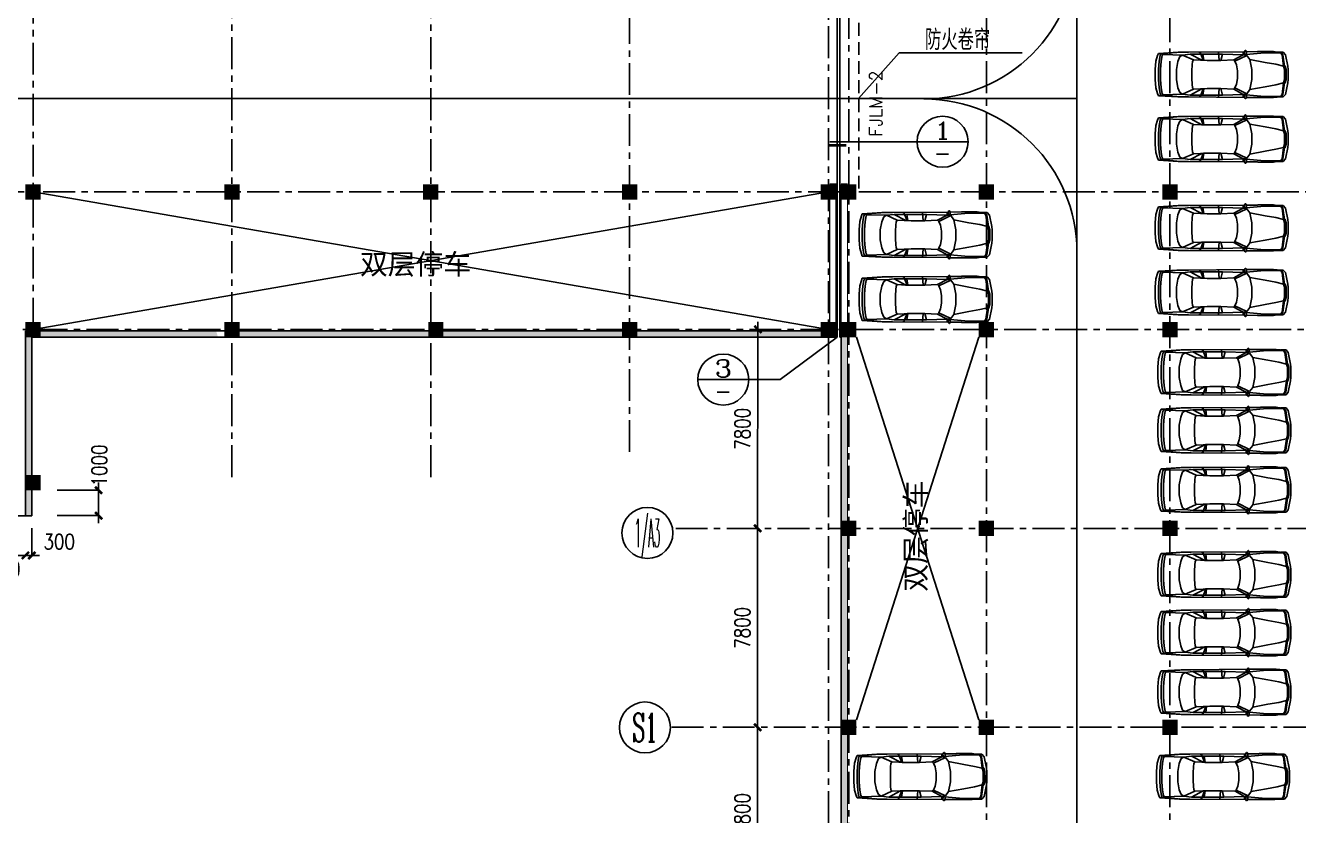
# Model space of a CAD drawing. Extents: x -542930 to 249594, y -301235 to 84515.
# Drawn here: x -18773 to 31171, y -172118 to -141133 of the extents above; entities that cross this region are included whole.
import ezdxf
from ezdxf.enums import TextEntityAlignment as Align

# ---------------------------------------------------------------- set-up
doc = ezdxf.new("R2010")
doc.units = 0
doc.header["$LTSCALE"] = 1000
doc.header["$MEASUREMENT"] = 0
doc.linetypes.add('CENTER', pattern=[2, 1.25, -0.25, 0.25, -0.25])
doc.linetypes.add('DASHED', pattern=[0.75, 0.5, -0.25])
doc.layers.get('0').update_dxf_attribs({"linetype": 'CONTINUOUS'})
doc.layers.get('DEFPOINTS').update_dxf_attribs({"linetype": 'CONTINUOUS'})
for name, color, linetype in [('A-CH-TEXT', 2, 'CONTINUOUS'), ('A-COLUMN', 5, 'CONTINUOUS'), ('A-FURN', 251, 'CONTINUOUS'), ('A-GRID', 1, 'CENTER'), ('A-STAIR', 3, 'CONTINUOUS'), ('AXIS', 3, 'CONTINUOUS'), ('AXIS_TEXT', 7, 'CONTINUOUS'), ('OTHER', 7, 'CONTINUOUS'), ('PUB_DIM', 3, 'CONTINUOUS'), ('PUB_WINDW', 7, 'CONTINUOUS'), ('TEXT', 7, 'CONTINUOUS'), ('WALL', 255, 'CONTINUOUS')]:
    doc.layers.add(name, color=color, linetype=linetype)
doc.styles.add('COMP', font='complex', dxfattribs={"bigfont": 'hztxt'})
doc.styles.add('COMPLEX', font='COMPLEX')
doc.styles.add('DIM_FONT', font='SIMPLEX.shx', dxfattribs={"width": 0.8})
doc.styles.add('HZTXT', font='SimSun.ttf', dxfattribs={"height": 0.8})
doc.styles.add('HZXY', font='romans.shx', dxfattribs={"width": 0.8, "bigfont": 'hztxt.shx'})
doc.dimstyles.new('AXIS200', dxfattribs={"dimscale": 2, "dimtxt": 300, "dimasz": 1, "dimexe": 250, "dimexo": 300, "dimgap": 150, "dimtad": 1, "dimdec": 0, "dimdsep": 46, "dimtxsty": 'DIM_FONT', "dimblk": '_DIMX', "dimblk1": '_DIMX', "dimblk2": '_DIMX', "dimsah": 1, "dimcen": 5, "dimse1": 1, "dimse2": 1, "dimclrt": 7, "dimadec": 0, "dimazin": 0, "dimtfac": 1, "dimtdec": 0, "dimtix": 1, "dimtmove": 2, "dimatfit": 3, "dimldrblk": '_DIMX', "dimfxl": 1, "dimarcsym": 0})

# ---------------------------------------------------------------- blocks, each defined once
blk = doc.blocks.new('M_F27')
for p, q in [((-2489, 522), (-2514, 196)), ((-2489, 522), (-2426, 736)), ((-2426, 736), (-2389, 824)), ((-2389, 824), (-1610, 874)), ((-2389, 824), (-1560, 874)), ((-2264, 812), (-2389, 824)), ((-2364, 522), (-2389, 196)), ((-2326, 736), (-2364, 522)), ((-2326, 736), (-2351, 596)), ((-2351, 594), (-2351, 596)), ((-2326, 736), (-2288, 811)), ((-2301, 196), (-2276, 522)), ((-2200, 786), (-2288, 811)), ((-2276, 522), (-2238, 736)), ((-2200, 786), (-2238, 736)), ((-1560, 874), (-2212, 815)), ((-2208, 815), (-2211, 814)), ((-1660, 862), (-2208, 815)), ((-1446, 761), (-2200, 786)), ((-1622, 510), (-1685, 196)), ((-1560, 874), (-1660, 862)), ((-1622, 510), (-1547, 698)), ((-1617, 869), (-1620, 866)), ((-1208, 874), (-1610, 874)), ((-1547, 698), (-1446, 761)), ((-1145, 799), (-1446, 761)), ((-1019, 572), (-1446, 761)), ((-1208, 874), (980, 889)), ((-1145, 799), (-682, 557)), ((-1145, 799), (124, 799)), ((-1070, 371), (-1057, 510)), ((-1019, 572), (-1057, 510)), ((-680, 556), (-1019, 572)), ((-1019, 572), (-479, 547)), ((-743, 849), (-793, 874)), ((-730, 799), (-743, 849)), ((-630, 555), (-730, 799)), ((-680, 556), (-630, 555)), ((-642, 799), (-605, 554)), ((-605, 554), (-630, 555)), ((-479, 547), (-605, 554)), ((61, 547), (-479, 547)), ((-2, 547), (-27, 877)), ((124, 799), (61, 547)), ((61, 547), (564, 572)), ((941, 773), (124, 799)), ((564, 572), (941, 773)), ((564, 572), (614, 522)), ((1079, 748), (614, 522)), ((614, 522), (677, 371)), ((941, 773), (941, 874)), ((983, 777), (941, 773)), ((941, 773), (987, 765)), ((980, 902), (995, 790)), ((980, 790), (980, 898)), ((995, 790), (980, 790)), ((980, 790), (992, 746)), ((984, 905), (1020, 939)), ((992, 746), (1021, 747)), ((995, 790), (1022, 746)), ((1022, 748), (995, 790)), ((1021, 747), (1022, 748)), ((1053, 768), (1022, 746)), ((1036, 935), (1062, 857)), ((1036, 756), (1079, 748)), ((1051, 889), (1497, 893)), ((1057, 776), (1062, 857)), ((1770, 849), (1058, 784)), ((1204, 585), (1079, 748)), ((1795, 472), (1204, 585)), ((1280, 196), (1204, 585)), ((1506, 899), (2121, 899)), ((2461, 849), (1770, 849)), ((2272, 876), (2121, 899)), ((2272, 876), (2272, 874)), ((2437, 851), (2272, 876)), ((2511, 874), (2287, 874)), ((2398, 849), (2461, 773)), ((2437, 850), (2433, 851)), ((2498, 773), (2436, 849)), ((2511, 874), (2450, 850)), ((2461, 773), (2523, 321)), ((2561, 321), (2498, 773)), ((2599, 773), (2511, 874)), ((2599, 773), (2687, 321)), ((-2514, -206), (-2514, 196)), ((-2389, -206), (-2389, 196)), ((-2301, 196), (-2301, -206)), ((-1685, -206), (-1685, 196)), ((-1082, 145), (-1070, 371)), ((-1082, 145), (-1082, -156)), ((677, 371), (714, 145)), ((714, -156), (714, 145)), ((1280, 196), (1280, -206)), ((2222, 397), (1795, 472)), ((2523, 321), (2222, 397)), ((2523, 321), (2586, 321)), ((2523, 321), (2561, 196)), ((2580, 196), (2542, 321)), ((2561, 196), (2561, -206)), ((2611, 196), (2574, 321)), ((2580, 321), (2618, 196)), ((2580, 196), (2580, -206)), ((2611, 196), (2611, -206)), ((2618, -206), (2618, 196)), ((2687, 321), (2699, 196)), ((2699, -206), (2699, 196)), ((-2489, -533), (-2514, -206)), ((-2389, -206), (-2364, -533)), ((-2276, -533), (-2301, -206)), ((-1685, -206), (-1622, -520)), ((-1070, -382), (-1082, -156)), ((-1057, -520), (-1070, -382)), ((677, -382), (614, -533)), ((714, -156), (677, -382)), ((1204, -596), (1280, -206)), ((1795, -483), (1204, -596)), ((1795, -483), (2222, -407)), ((2523, -332), (2222, -407)), ((2523, -332), (2461, -784)), ((2561, -332), (2498, -784)), ((2523, -332), (2561, -206)), ((2586, -332), (2523, -332)), ((2580, -206), (2542, -332)), ((2618, -6), (2561, -6)), ((2574, -332), (2611, -206)), ((2618, -206), (2580, -332)), ((2687, -332), (2599, -784)), ((2687, -332), (2699, -206)), ((-2489, -533), (-2426, -747)), ((-2426, -747), (-2389, -835)), ((-2389, -835), (-2264, -823)), ((-1560, -885), (-2389, -835)), ((-1610, -885), (-2389, -835)), ((-2326, -747), (-2364, -533)), ((-2351, -607), (-2351, -605)), ((-2351, -607), (-2326, -747)), ((-2326, -747), (-2288, -822)), ((-2288, -822), (-2200, -797)), ((-2276, -533), (-2238, -747)), ((-2200, -797), (-2238, -747)), ((-2212, -826), (-1560, -885)), ((-2208, -826), (-2211, -825)), ((-1660, -872), (-2208, -826)), ((-1446, -772), (-2200, -797)), ((-1560, -885), (-1660, -872)), ((-1622, -520), (-1547, -709)), ((-1621, -877), (-1617, -880)), ((-1610, -885), (-1208, -885)), ((-1547, -709), (-1446, -772)), ((-1019, -583), (-1446, -772)), ((-1145, -809), (-1446, -772)), ((-1208, -885), (980, -900)), ((-682, -568), (-1145, -809)), ((-1145, -809), (124, -809)), ((-1019, -583), (-1057, -520)), ((-479, -558), (-1019, -583)), ((-1019, -583), (-680, -567)), ((-743, -860), (-793, -885)), ((-743, -860), (-730, -809)), ((-730, -809), (-630, -566)), ((-680, -567), (-682, -568)), ((-680, -567), (-630, -566)), ((-605, -565), (-642, -809)), ((-630, -566), (-605, -565)), ((-605, -565), (-479, -558)), ((61, -558), (-479, -558)), ((-2, -558), (-27, -884)), ((61, -558), (124, -809)), ((564, -583), (61, -558)), ((941, -784), (124, -809)), ((614, -533), (564, -583)), ((564, -583), (941, -784)), ((1079, -759), (614, -533)), ((987, -776), (941, -784)), ((983, -788), (941, -784)), ((941, -885), (941, -784)), ((992, -757), (980, -800)), ((995, -800), (980, -800)), ((995, -800), (980, -913)), ((980, -909), (980, -800)), ((984, -916), (1020, -950)), ((992, -757), (1021, -758)), ((995, -800), (1022, -757)), ((1022, -758), (995, -800)), ((1021, -758), (1022, -758)), ((1022, -757), (1053, -779)), ((1036, -767), (1079, -759)), ((1036, -946), (1062, -867)), ((1051, -901), (1497, -904)), ((1057, -787), (1062, -867)), ((1770, -860), (1058, -795)), ((1204, -596), (1079, -759)), ((2121, -910), (1506, -910)), ((1770, -860), (2461, -860)), ((2121, -910), (2272, -887)), ((2270, -887), (2121, -910)), ((2437, -861), (2272, -887)), ((2272, -885), (2272, -887)), ((2285, -885), (2511, -885)), ((2398, -860), (2461, -784)), ((2436, -860), (2498, -784)), ((2437, -861), (2436, -860)), ((2450, -861), (2511, -885)), ((2599, -784), (2511, -885))]:
    blk.add_line(p, q)
for centre, start, end in [((990, 898), 132.965, 179.7454), ((1027, 932), 18.1573, 132.965), ((1047, 776), 305.1542, 356.8636), ((990, -909), 180.2546, 227.035), ((1027, -942), 227.035, 341.8427), ((1047, -787), 3.1798, 54.8458)]:
    blk.add_arc(centre, 10, start, end)
at = {"width": 0.8, "flags": 9}
for tag in ['XSIZE', 'YSIZE']:
    blk.add_attdef(tag, (0, 0), '', height=0.5, dxfattribs=at)
blk = doc.blocks.new('_DIMX')
blk.add_line((-150, 0), (150, 0))
at = {"const_width": 50}
blk.add_lwpolyline([(-70, -70), (70, 70)], dxfattribs=at)
blk = doc.blocks.new('*D587')
at = {"layer": 'DEFPOINTS', "color": 0, "transparency": 16777216}
for p in [(13215, -160859), (9952, -168659), (13215, -168659)]:
    blk.add_point(p, dxfattribs=at)
at = {"layer": 'PUB_DIM', "color": 0, "lineweight": -2, "transparency": 16777216}
blk.add_line((9952, -160861), (9952, -168657), dxfattribs=at)
at = {"layer": 'PUB_DIM', "color": 0, "lineweight": -2, "transparency": 16777216, "xscale": 2, "yscale": 2, "zscale": 2}
for p, rotation in [((9952, -160859), 90), ((9952, -168659), 270)]:
    blk.add_blockref('_DIMX', p, dxfattribs=dict(at, rotation=rotation))
at = {"layer": 'PUB_DIM', "color": 7, "transparency": 16777216, "insert": (9352, -164759), "char_height": 600, "attachment_point": 5, "rotation": 90, "style": 'DIM_FONT'}
blk.add_mtext('7800', dxfattribs=at)
blk = doc.blocks.new('*D588')
at = {"layer": 'DEFPOINTS', "color": 0, "transparency": 16777216}
for p in [(13215, -168659), (9952, -175459), (13215, -175459)]:
    blk.add_point(p, dxfattribs=at)
at = {"layer": 'PUB_DIM', "color": 0, "lineweight": -2, "transparency": 16777216}
blk.add_line((9952, -168661), (9952, -175457), dxfattribs=at)
at = {"layer": 'PUB_DIM', "color": 0, "lineweight": -2, "transparency": 16777216, "xscale": 2, "yscale": 2, "zscale": 2}
for p, rotation in [((9952, -168659), 90), ((9952, -175459), 270)]:
    blk.add_blockref('_DIMX', p, dxfattribs=dict(at, rotation=rotation))
at = {"layer": 'PUB_DIM', "color": 7, "transparency": 16777216, "insert": (9352, -172059), "char_height": 600, "attachment_point": 5, "rotation": 90, "style": 'DIM_FONT'}
blk.add_mtext('6800', dxfattribs=at)
blk = doc.blocks.new('_AXISO')
blk.add_circle((0, 0), 0.5)
at = {"layer": 'AXIS_TEXT', "style": 'COMPLEX', "width": 1.041667}
blk.add_attdef('A', text='', height=0.56, dxfattribs=at).set_placement((-0.25, -0.28), (0.25, -0.28), align=Align.FIT)
blk = doc.blocks.new('_FZH')
blk.add_solid([(-0.5, -0.5), (0.5, -0.5), (-0.5, 0.5), (0.5, 0.5)])
blk = doc.blocks.new('*D589')
at = {"layer": 'DEFPOINTS', "color": 0, "transparency": 16777216}
for p in [(-14902, -159358), (-15902, -160358), (-14902, -160358)]:
    blk.add_point(p, dxfattribs=at)
at = {"layer": 'PUB_DIM', "color": 0, "lineweight": -2, "transparency": 16777216}
blk.add_line((-15902, -159360), (-15902, -160356), dxfattribs=at)
at = {"layer": 'PUB_DIM', "color": 0, "lineweight": -2, "transparency": 16777216, "xscale": 2, "yscale": 2, "zscale": 2}
for p, rotation in [((-15902, -159358), 90), ((-15902, -160358), 270)]:
    blk.add_blockref('_DIMX', p, dxfattribs=dict(at, rotation=rotation))
at = {"layer": 'PUB_DIM', "color": 7, "transparency": 16777216, "insert": (-15874, -158390), "char_height": 600, "attachment_point": 5, "rotation": 90, "style": 'DIM_FONT'}
blk.add_mtext('1000', dxfattribs=at)
blk = doc.blocks.new('*D591')
at = {"layer": 'DEFPOINTS', "color": 0, "transparency": 16777216}
for p in [(-18773, -161916), (-18773, -162916), (-18523, -162916)]:
    blk.add_point(p, dxfattribs=at)
at = {"layer": 'PUB_DIM', "color": 0, "lineweight": -2, "transparency": 16777216}
for p, q in [((-18775, -161916), (-18777, -161916)), ((-18523, -161916), (-18773, -161916)), ((-18521, -161916), (-18519, -161916))]:
    blk.add_line(p, q, dxfattribs=at)
at = {"layer": 'PUB_DIM', "color": 0, "lineweight": -2, "transparency": 16777216, "xscale": 2, "yscale": 2, "zscale": 2}
for p, rotation in [((-18773, -161916), 359.9999999999867), ((-18523, -161916), 179.9999999999866)]:
    blk.add_blockref('_DIMX', p, dxfattribs=dict(at, rotation=rotation))
at = {"layer": 'PUB_DIM', "color": 7, "transparency": 16777216, "insert": (-17450, -161378), "char_height": 600, "attachment_point": 5, "style": 'DIM_FONT'}
blk.add_mtext('300', dxfattribs=at)
blk = doc.blocks.new('*D592')
at = {"layer": 'DEFPOINTS', "color": 0, "transparency": 16777216}
for p in [(-20573, -161916), (-20573, -162916), (-18773, -162916)]:
    blk.add_point(p, dxfattribs=at)
at = {"layer": 'PUB_DIM', "color": 0, "lineweight": -2, "transparency": 16777216}
blk.add_line((-18775, -161916), (-20571, -161916), dxfattribs=at)
at = {"layer": 'PUB_DIM', "color": 0, "lineweight": -2, "transparency": 16777216, "xscale": 2, "yscale": 2, "zscale": 2}
for p, rotation in [((-20573, -161916), 179.9999999999796), ((-18773, -161916), 359.9999999999797)]:
    blk.add_blockref('_DIMX', p, dxfattribs=dict(at, rotation=rotation))
at = {"layer": 'PUB_DIM', "color": 7, "transparency": 16777216, "insert": (-19789, -162449), "char_height": 600, "attachment_point": 5, "style": 'DIM_FONT'}
blk.add_mtext('1800', dxfattribs=at)
blk = doc.blocks.new('*D607')
at = {"layer": 'DEFPOINTS', "color": 0, "transparency": 16777216}
for p in [(13227, -153059), (9952, -160854), (13215, -160859)]:
    blk.add_point(p, dxfattribs=at)
at = {"layer": 'PUB_DIM', "color": 0, "lineweight": -2, "transparency": 16777216}
blk.add_line((9964, -153056), (9952, -160852), dxfattribs=at)
at = {"layer": 'PUB_DIM', "color": 0, "lineweight": -2, "transparency": 16777216, "xscale": 2, "yscale": 2, "zscale": 2}
for p, rotation in [((9964, -153054), 89.91226686910896), ((9952, -160854), 269.912266869109)]:
    blk.add_blockref('_DIMX', p, dxfattribs=dict(at, rotation=rotation))
at = {"layer": 'PUB_DIM', "color": 7, "transparency": 16777216, "insert": (9358, -156953), "char_height": 600, "attachment_point": 5, "rotation": 89.9123, "style": 'DIM_FONT'}
blk.add_mtext('7800', dxfattribs=at)
blk = doc.blocks.new('_INDEX')
blk.add_line((-0.5, 0), (0.5, 0))
blk.add_circle((0, 0), 0.5)
at = {"style": 'COMP'}
for tag, width, p, p2 in [('1', 2.333333, (-0.17, 0.05), (0.17, 0.05)), ('-', 1.166667, (-0.17, -0.39), (0.17, -0.39))]:
    blk.add_attdef(tag, text='', height=0.34, dxfattribs=dict(at, width=width)).set_placement(p, p2, align=Align.FIT)

msp = doc.modelspace()

# ---------------------------------------------------------------- hatches: boundary and pattern name
at = {"layer": 'PUB_DIM'}
msp.add_hatch(color=256, dxfattribs=at).paths.add_polyline_path([(-11299.002, -153108.428), (-18772.705, -153108.428), (-18772.705, -160358.428), (-18522.705, -160358.428), (-18522.705, -153358.428), (-11216.96, -153358.428)])
h = msp.add_hatch(color=256, dxfattribs=at)
h.paths.add_polyline_path([(13477.295, -160920.371), (13413.697, -160858.951), (13227.295, -160858.951), (13227.295, -168658.951), (13477.295, -168658.951)])
h.paths.add_polyline_path([(13477.295, -153058.951), (13227.295, -153058.951), (13227.295, -153358.428), (13227.295, -160678.928), (13413.697, -160858.951), (13477.295, -160858.951)])
h.paths.add_polyline_path([(12727.295, -153108.428), (4927.295, -153108.428), (4927.295, -153358.428), (12727.295, -153358.428)])
h.paths.add_polyline_path([(4927.295, -153108.428), (-2872.705, -153108.428), (-2872.705, -153358.428), (4927.295, -153358.428)])
h.paths.add_polyline_path([(-2872.705, -153108.428), (-10672.705, -153108.428), (-10672.705, -153358.428), (-2872.705, -153358.428)])
h = msp.add_hatch(color=256, dxfattribs=at)
h.paths.add_polyline_path([(13477.295, -175458.951), (13227.295, -175458.951), (13227.295, -181158.951), (13477.295, -181158.951)])
h.paths.add_polyline_path([(13477.295, -168658.951), (13227.295, -168658.951), (13227.295, -175458.951), (13477.295, -175458.951)])

# ---------------------------------------------------------------- linework, layer by layer
msp.add_line((16209.032, -145694.088), (18209.032, -145694.088))
at = {"color": 6}
for p, q in [((-18472.705, -153058.951), (12727.295, -147658.951)), ((12727.295, -153058.951), (-18472.705, -147658.951)), ((13827.295, -153358.951), (18627.295, -168358.951)), ((13827.295, -168358.951), (18627.295, -153358.951))]:
    msp.add_line(p, q, dxfattribs=at)
at = {"const_width": 100}
msp.add_lwpolyline([(12748.129, -145834.963), (13425.645, -145834.963)], dxfattribs=at)
msp.add_circle((17209.032, -145694.088), 1000)
at = {"layer": 'A-CH-TEXT', "color": 7}
msp.add_lwpolyline([(13901.801, -143996.708), (15500.77, -142206.276), (20325.039, -142206.276)], dxfattribs=at)
at = {"layer": 'A-GRID'}
for p, q in [((18927.295, -271788.866), (18927.295, -114159.757)), ((26127.295, -271788.866), (26127.295, -114159.093)), ((-18472.705, -153058.951), (-18472.705, -115162.412)), ((-10672.705, -158841.59), (-10672.705, -115162.412)), ((-2872.705, -158841.59), (-2872.705, -115161.693)), ((4927.295, -157858.951), (4927.295, -115160.974)), ((12727.295, -115160.255), (12727.295, -238884.037)), ((13527.295, -223658.951), (13527.295, -115160.255)), ((-70072.705, -147658.951), (229916.059, -147658.951)), ((-70372.705, -153058.951), (229916.059, -153058.951)), ((6736.438, -160858.951), (49827.295, -160858.951)), ((6583.67, -168658.951), (47427.295, -168658.951))]:
    msp.add_line(p, q, dxfattribs=at)
at = {"layer": 'A-STAIR'}
for p, q in [((13077.295, -153358.428), (13077.295, -117358.951)), ((13177.295, -153358.428), (13177.295, -117358.951)), ((22477.677, -126309.046), (22477.677, -186689.509)), ((-62071.714, -143996.708), (22477.677, -143996.708))]:
    msp.add_line(p, q, dxfattribs=at)
for centre, start, end in [((16477.677, -138014.187), 270, 0), ((16477.677, -150014.187), 0, 90)]:
    msp.add_arc(centre, 6000, start, end, dxfattribs=at)
at = {"layer": 'OTHER', "linetype": 'DASHED'}
msp.add_line((13919.141, -147532.673), (13919.141, -140945.043), dxfattribs=at)
at = {"layer": 'PUB_DIM'}
for p, q in [((12778.849, -145694.088), (16709.032, -145694.088)), ((10832.539, -155020.767), (13077.295, -153358.428)), ((9103.205, -155020.767), (10832.539, -155020.767))]:
    msp.add_line(p, q, dxfattribs=at)
at = {"layer": 'PUB_WINDW'}
for p, q in [((-15902.171, -159360.428), (-17525.511, -159360.428)), ((-15902.171, -160356.428), (-17525.511, -160356.428)), ((-18526.947, -161915.683), (-18526.947, -160845.929))]:
    msp.add_line(p, q, dxfattribs=at)
at = {"layer": 'WALL', "color": 54}
for p, q in [((12777.295, -147358.951), (13027.295, -147358.951)), ((13227.295, -147358.951), (13477.295, -147358.951)), ((-18772.705, -153108.428), (13077.295, -153108.428)), ((-18772.705, -153108.428), (-18772.705, -160358.428)), ((13177.295, -153108.428), (13227.295, -153108.428)), ((13227.295, -153058.951), (13227.295, -181508.181)), ((-18522.705, -153358.428), (-18522.705, -160358.428)), ((-18522.705, -153358.428), (13077.295, -153358.428)), ((13177.295, -153358.428), (13227.295, -153358.428)), ((-18522.705, -160358.428), (-20822.704, -160358.428))]:
    msp.add_line(p, q, dxfattribs=at)
at = {"layer": 'WALL', "color": 54, "const_width": 50}
for points in [[(12777.295, -152908.951), (12777.295, -147358.951)], [(13027.295, -153358.428), (13027.295, -147358.951)], [(13227.295, -153358.428), (13227.295, -147358.951)], [(13477.295, -181244.966), (13477.295, -147358.951)]]:
    msp.add_lwpolyline(points, dxfattribs=at)

# ---------------------------------------------------------------- block references
at = {"layer": 'A-COLUMN', "xscale": 600, "yscale": 600, "zscale": 599.9999999999989}
for p in [(-18472.705, -147658.951), (-10672.705, -147658.951), (-2872.705, -147658.951), (4927.295, -147658.951), (12727.295, -147658.951), (13527.295, -147658.951), (18927.295, -147658.951), (26127.295, -147658.951), (-18472.705, -153058.428), (-10672.705, -153058.428), (-2672.705, -153058.428), (4927.295, -153058.428), (12727.295, -153058.428), (13527.295, -153058.951), (18927.295, -153058.951), (26127.295, -153058.951), (-18472.705, -159058.428), (13527.295, -160858.951), (18927.295, -160858.951), (26127.295, -160858.951), (13527.295, -168658.951), (18927.295, -168658.951), (26127.295, -168658.951)]:
    msp.add_blockref('_FZH', p, dxfattribs=at)
at = {"layer": 'A-FURN', "color": 251}
for p in [(28063.16, -143051.932), (28063.16, -145582.103), (28063.16, -149066.791), (16447.439, -149339.054), (28063.16, -151596.963), (16447.439, -151869.226), (28170.981, -154734.151), (28170.981, -157006.644), (28170.981, -159339.824), (28170.981, -162666.947), (28170.981, -164939.44), (28170.981, -167272.62), (16239.986, -170585.882), (28115.516, -170585.882)]:
    msp.add_blockref('M_F27', p, dxfattribs=at)
at = {"layer": 'AXIS'}
ref = msp.add_blockref('_AXISO', (5627.311, -161035.718), dxfattribs=dict(at, xscale=2000, yscale=2000, zscale=2000))
ref.add_attrib('A', '1/A3', dxfattribs={"layer": 'AXIS_TEXT', "height": 1120, "style": 'COMPLEX', "width": 0.260417}).set_placement((5127.311, -161595.718), (6127.311, -161595.718), align=Align.FIT)
ref = msp.add_blockref('_AXISO', (5530.102, -168665.597), dxfattribs=dict(at, xscale=2000, yscale=2000, zscale=2000))
ref.add_attrib('A', 'S1', dxfattribs={"layer": 'AXIS_TEXT', "height": 1120, "style": 'COMPLEX', "width": 0.646552}).set_placement((5030.102, -169225.597), (6030.102, -169225.597), align=Align.FIT)
at = {"layer": 'PUB_DIM'}
ref = msp.add_blockref('_INDEX', (8603.205, -155020.767), dxfattribs=dict(at, xscale=2000, yscale=2000, zscale=2000))
ref.add_attrib('1', '3', dxfattribs={"layer": '0', "height": 680, "style": 'COMP', "width": 1.5}).set_placement((8263.205, -154920.767), (8943.205, -154920.767), align=Align.FIT)
ref.add_attrib('-', '-', dxfattribs={"layer": '0', "height": 680, "style": 'COMP', "width": 1.166667}).set_placement((8263.205, -155800.767), (8943.205, -155800.767), align=Align.FIT)

# ---------------------------------------------------------------- texts
at = {"style": 'COMP'}
for tag, text, width, p, p2 in [('1', '1', 2.333333, (16869.032, -145594.088), (17549.032, -145594.088)), ('-', '-', 1.166667, (16869.032, -146474.088), (17549.032, -146474.088))]:
    msp.add_attdef(tag, text=text, height=680, dxfattribs=dict(at, width=width)).set_placement(p, p2, align=Align.FIT)
at = {"layer": 'A-CH-TEXT', "color": 7, "style": 'HZXY', "width": 0.8}
msp.add_text('防火卷帘', height=800, dxfattribs=at).set_placement((16516.113, -142093.163))
at = {"layer": 'A-CH-TEXT', "color": 7, "style": 'HZXY'}
msp.add_text('FJLM-2', height=500, rotation=90, dxfattribs=at).set_placement((14840.312, -145490.159))
at = {"layer": 'TEXT', "style": 'HZTXT'}
msp.add_text('双层停车', height=800, dxfattribs=at).set_placement((-5648.7, -150893.465))
msp.add_text('双层停车', height=800, rotation=90, dxfattribs=at).set_placement((16549.41, -163340.259))

# ---------------------------------------------------------------- dimensions: what is measured, and where the dimension line sits
at = {"layer": 'PUB_DIM'}
for p1, p2, distance, picture, middle in [((13227.295, -153058.951), (13215.351, -160858.951), -3262.89, '*D607', (9358.438, -156953.036)), ((13215.351, -160858.951), (13215.351, -168658.951), -3262.894, '*D587', (9352.457, -164758.951)), ((13215.351, -168658.951), (13215.351, -175458.951), -3262.894, '*D588', (9352.457, -172058.951))]:
    dim = msp.add_aligned_dim(p1=p1, p2=p2, distance=distance, dimstyle='AXIS200', dxfattribs=at)
    dim.commit()
    dim.dimension.update_dxf_attribs({"geometry": picture, "text_midpoint": middle})
for base, p1, p2, angle, picture, middle in [((-15902.171, -160358.428), (-14902.171, -159358.428), (-14902.171, -160358.428), 270, '*D589', (-15874.005, -158390.22)), ((-20572.706, -161915.683), (-18772.706, -162915.683), (-20572.706, -162915.683), 180, '*D592', (-19789.179, -162448.524))]:
    dim = msp.add_linear_dim(base=base, p1=p1, p2=p2, angle=angle, dimstyle='AXIS200', dxfattribs=at)
    dim.commit()
    dim.dimension.update_dxf_attribs({"geometry": picture, "text_midpoint": middle, "dimtype": 161})
dim = msp.add_linear_dim(base=(-18772.706, -161915.683), p1=(-18522.706, -162915.683), p2=(-18772.706, -162915.683), angle=180, text='300', dimstyle='AXIS200', dxfattribs=at)
dim.commit()
dim.dimension.update_dxf_attribs({"geometry": '*D591', "text_midpoint": (-17450.32, -161378.141), "dimtype": 161})

doc.saveas('drawing.dxf')
